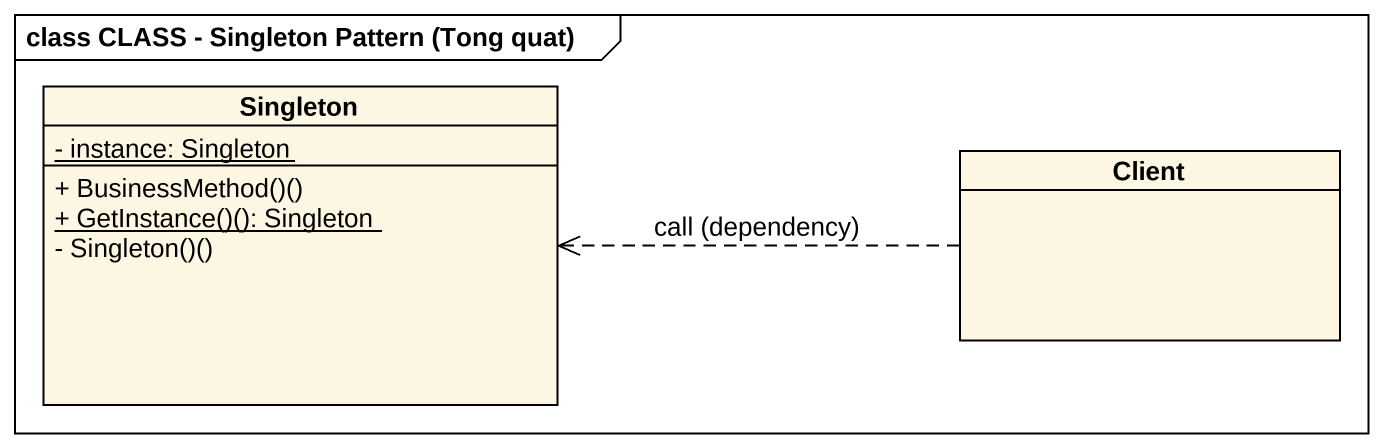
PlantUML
@startuml
mainframe class CLASS - Singleton Pattern (Tong quat)
hide circle
hide empty members
skinparam classAttributeIconSize 0
class Singleton {
  {static} - instance: Singleton
  + BusinessMethod()()
  {static} + GetInstance()(): Singleton
  - Singleton()()
}
class Client
Client .left.> Singleton : call (dependency)
@enduml
